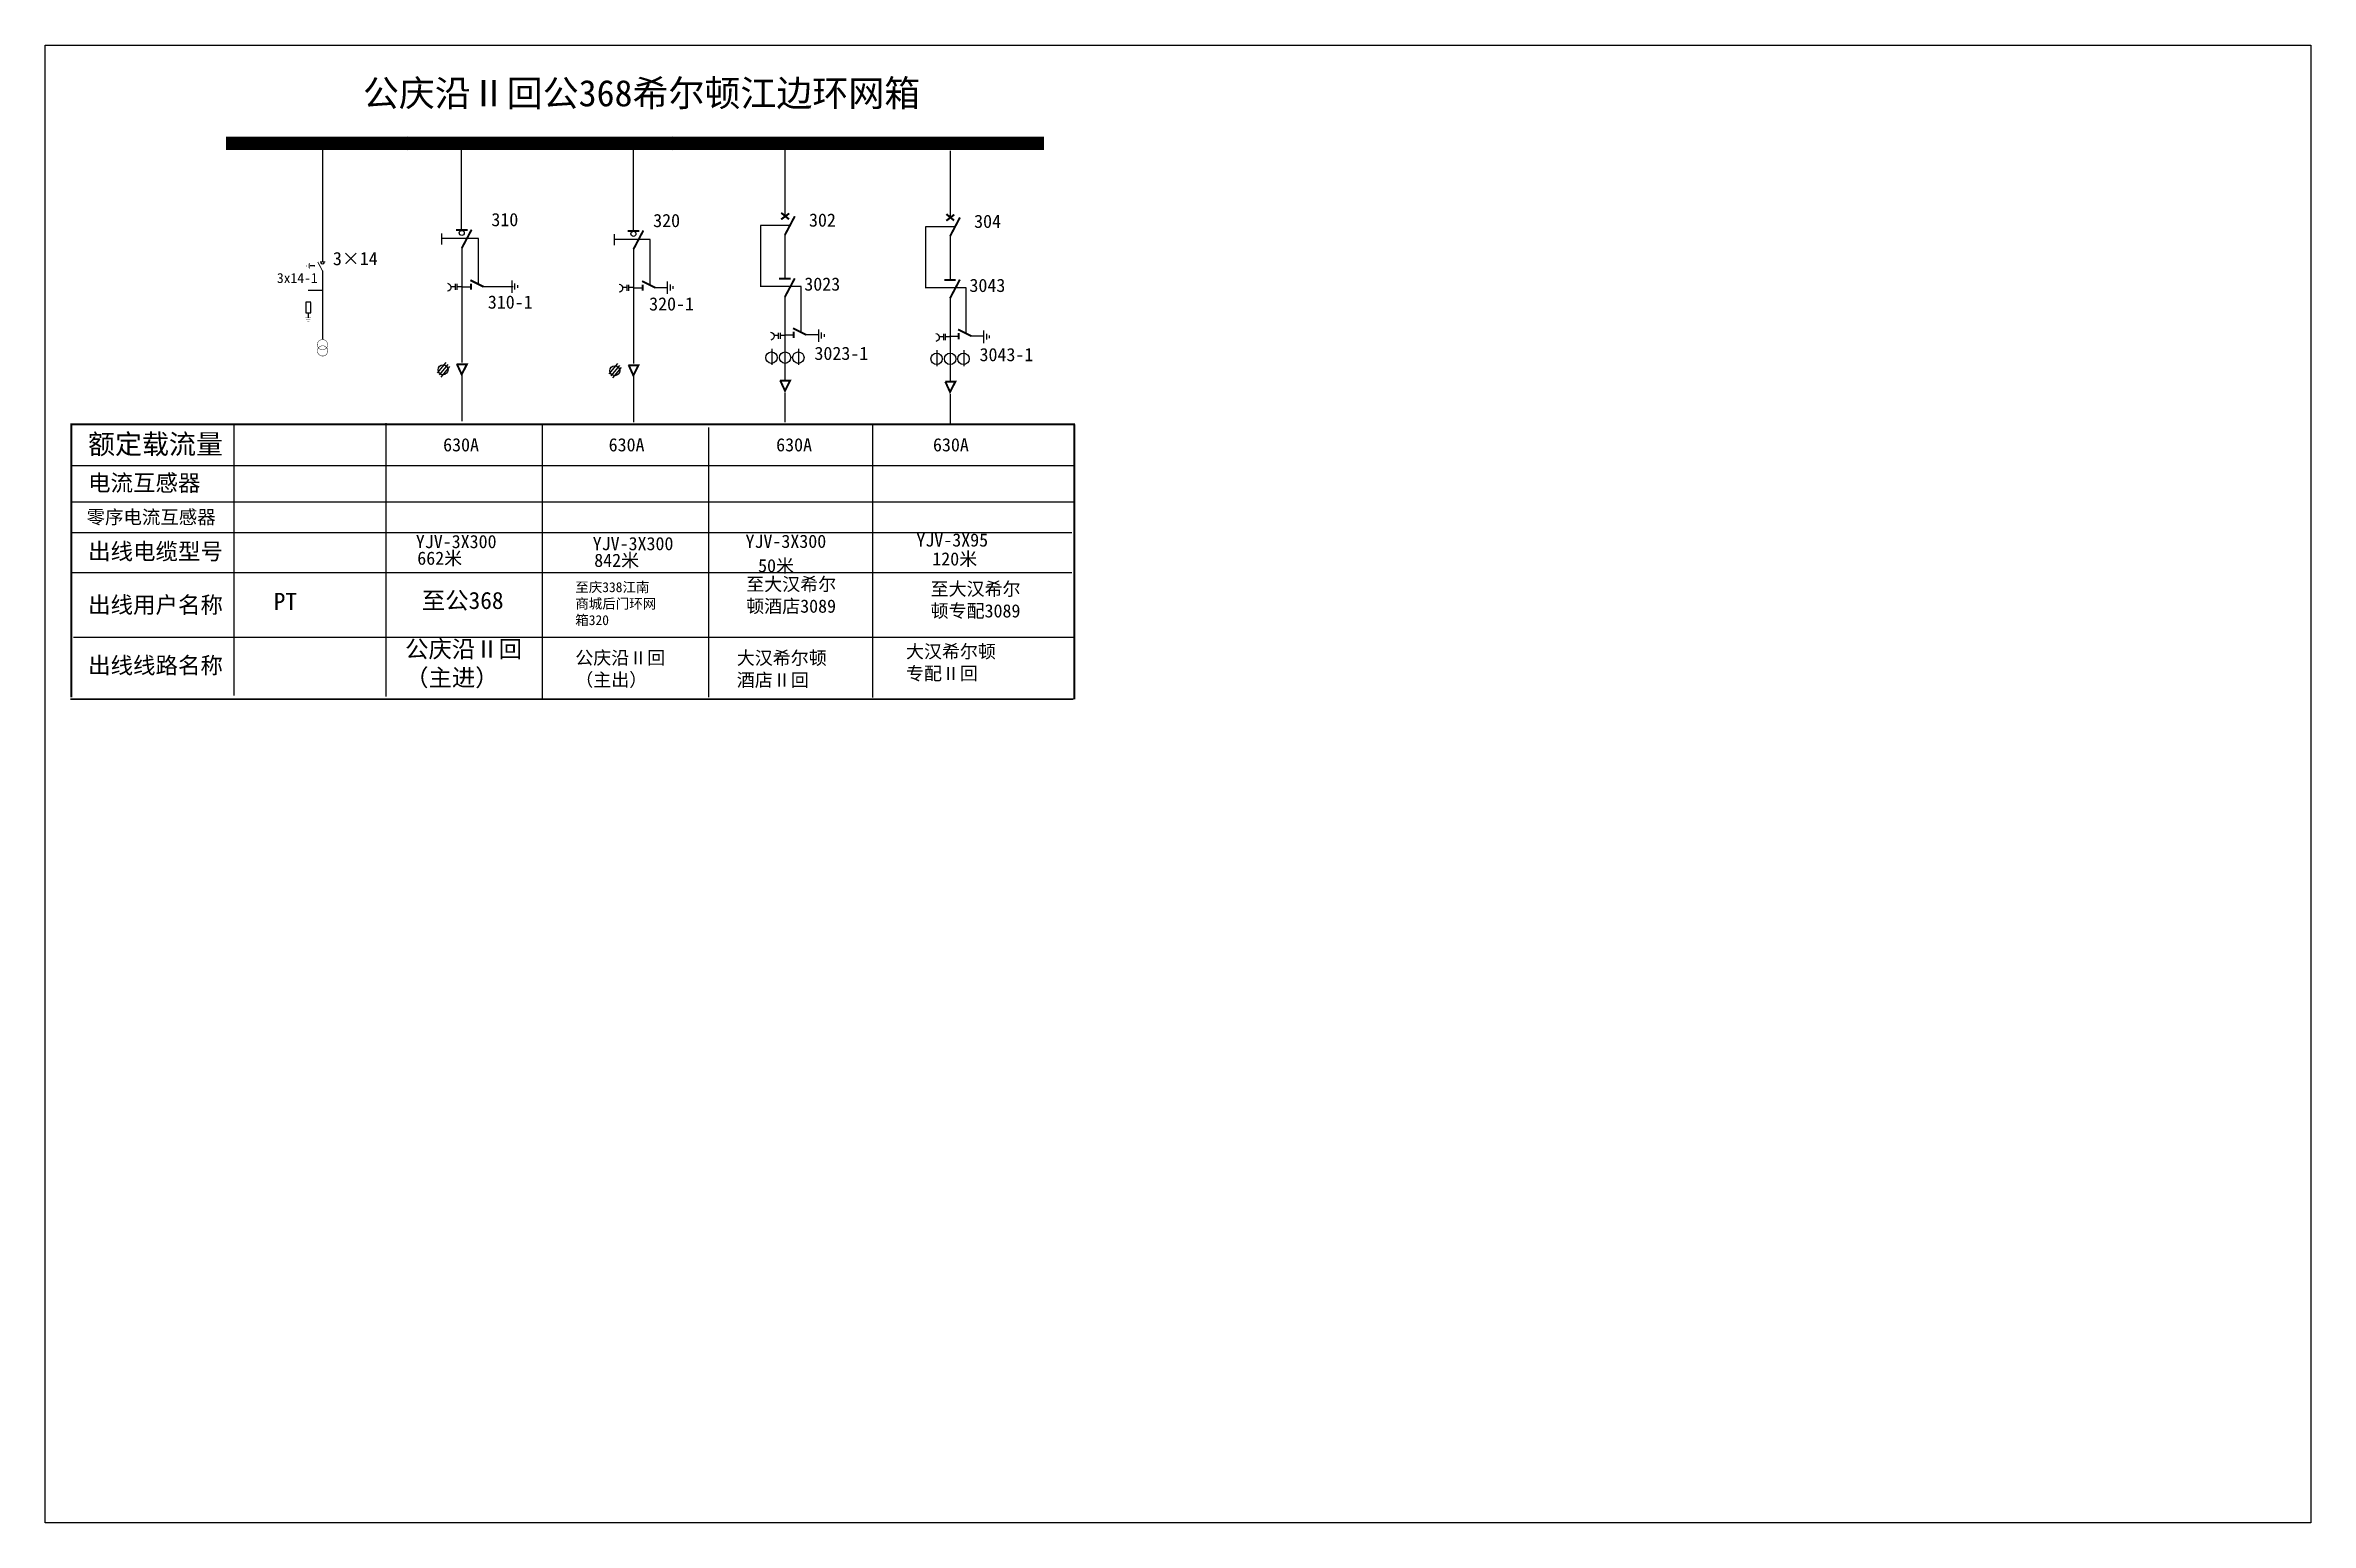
# Model space of a CAD drawing. Extents: x -17 to 327, y -234 to -10.
import ezdxf

# ---------------------------------------------------------------- set-up
doc = ezdxf.new("R2010")
doc.units = 0
doc.header["$LTSCALE"] = 0.774411
doc.linetypes.add('ACAD_ISO02W100', pattern=[15, 12, -3])
doc.linetypes.add('CENTER', pattern=[50.8, 31.75, -6.35, 6.35, -6.35])
doc.layers.get('0').update_dxf_attribs({"linetype": 'CONTINUOUS'})
doc.styles.add('HZ', font='')
doc.styles.get("Standard").update_dxf_attribs({"font": '', "height": 2.5})
doc.styles.add('STYLE1', font='txt.shx', dxfattribs={"height": 2.6})
doc.styles.add('字体', font='', dxfattribs={"height": 2.5})
doc.styles.get('HZ').set_extended_font_data('楷体_GB2312')
doc.styles.get('Standard').set_extended_font_data('SimSun')
doc.styles.get('字体').set_extended_font_data('KaiTi_GB2312')

msp = doc.modelspace()

# ---------------------------------------------------------------- linework, layer by layer
for p, q in [((25.19, -25.19), (25.19, -43.23)), ((46.25, -25.82), (46.25, -38.33)), ((72.3, -25.96), (72.3, -38.47)), ((95.34, -26.16), (95.34, -36.29)), ((120.39, -26.35), (120.39, -36.49)), ((46.31, -41.06), (46.31, -58.47)), ((72.36, -41.2), (72.36, -58.62)), ((95.34, -39.02), (95.34, -45.67)), ((120.39, -39.22), (120.39, -45.86)), ((24.02, -43.81), (23.26, -43.81)), ((25.19, -44.54), (25.19, -54.97)), ((23.03, -47.46), (25.19, -47.46)), ((46.31, -46.96), (47.7, -46.96)), ((49.51, -46.92), (54.14, -46.92)), ((72.36, -47.1), (73.74, -47.1)), ((75.55, -47.07), (77.44, -47.07)), ((23.03, -50.92), (23.03, -51.68)), ((95.34, -48.43), (95.34, -61.1)), ((95.34, -48.46), (95.34, -48.69)), ((120.39, -48.63), (120.39, -61.29)), ((120.39, -48.65), (120.39, -48.88)), ((95.26, -54.25), (96.65, -54.25)), ((98.45, -54.21), (100.34, -54.21)), ((120.31, -54.44), (121.69, -54.44)), ((123.5, -54.41), (125.38, -54.41)), ((93.35, -56.38), (93.35, -58.82)), ((97.42, -56.38), (97.42, -58.82)), ((118.4, -56.58), (118.4, -59.01)), ((122.46, -56.58), (122.46, -59.01)), ((43.9, -58.43), (42.57, -60.02)), ((44.19, -58.74), (42.87, -60.33)), ((44.45, -59.07), (43.13, -60.66)), ((46.31, -60.27), (46.31, -67.36)), ((69.94, -58.58), (68.62, -60.16)), ((70.24, -58.89), (68.91, -60.47)), ((70.5, -59.21), (69.17, -60.8)), ((72.35, -60.41), (72.35, -67.5)), ((11.72, -68.03), (11.72, -108.97)), ((34.8, -67.63), (34.8, -109.13)), ((58.52, -68.02), (58.52, -109.52)), ((83.73, -68.29), (83.73, -109.23)), ((108.6, -68.03), (108.6, -109.25)), ((-13.04, -74.07), (139.11, -74.07)), ((-12.75, -79.56), (139.34, -79.56)), ((-12.75, -84.26), (138.88, -84.26)), ((-12.75, -90.31), (138.88, -90.31)), ((-12.56, -100.09), (139.07, -100.09))]:
    msp.add_line(p, q)
at = {"linetype": 'Continuous'}
for p, q in [((96.07, -37.65), (91.64, -37.65)), ((91.64, -37.65), (91.64, -46.97)), ((121.11, -37.85), (116.69, -37.85)), ((116.69, -37.85), (116.69, -47.16)), ((53.89, -45.99), (53.89, -47.89)), ((54.34, -46.49), (54.34, -47.36)), ((54.78, -46.74), (54.78, -47.14)), ((77.47, -46.14), (77.47, -48.04)), ((77.91, -46.63), (77.91, -47.51)), ((78.35, -46.88), (78.35, -47.29)), ((100.41, -53.42), (100.41, -55.32)), ((100.85, -53.91), (100.85, -54.79)), ((101.29, -54.16), (101.29, -54.57)), ((125.45, -53.61), (125.45, -55.51)), ((125.9, -54.1), (125.9, -54.98)), ((126.34, -54.35), (126.34, -54.76))]:
    msp.add_line(p, q, dxfattribs=at)
at = {"linetype": 'CENTER'}
for p, q in [((95.35, -63.06), (95.35, -67.52)), ((120.39, -63.26), (120.39, -67.71))]:
    msp.add_line(p, q, dxfattribs=at)
msp.add_lwpolyline([(-16.86, -10.33), (326.79, -10.33), (326.79, -234.44), (-16.86, -234.44)], close=True)
for points, const_width in [([(10.54, -25.19), (134.65, -25.19)], 2), ([(94.77, -36.74), (95.99, -35.83)], 0.3), ([(94.78, -35.74), (95.96, -36.72)], 0.3), ([(95.34, -39.1), (96.84, -36.26)], 0.3), ([(119.82, -36.94), (121.03, -36.02)], 0.3), ([(119.83, -35.94), (121, -36.91)], 0.3), ([(120.39, -39.3), (121.89, -36.45)], 0.3), ([(45.43, -38.37), (47.2, -38.37)], 0.3), ([(46.31, -41.13), (47.81, -38.29)], 0.3), ([(71.47, -38.51), (73.24, -38.51)], 0.3), ([(72.36, -41.28), (73.86, -38.43)], 0.3), ([(22.81, -43.65), (22.81, -43.96)], 0.0619), ([(23.03, -43.46), (23.03, -44.13)], 0.0619), ([(23.25, -43.36), (23.25, -44.23)], 0.0619), ([(24.02, -43.66), (24.02, -43.97)], 0.0619), ([(25.19, -44.54), (24.48, -43.2)], 0.142), ([(25.62, -43.17), (24.79, -43.17)], 0.142), ([(47.62, -45.96), (49.62, -46.96)], 0.3), ([(47.7, -46.5), (47.7, -47.42)], 0.3), ([(73.67, -46.1), (75.67, -47.1)], 0.3), ([(73.74, -46.64), (73.74, -47.56)], 0.3), ([(94.45, -45.75), (96.22, -45.75)], 0.3), ([(95.33, -48.52), (96.83, -45.68)], 0.3), ([(119.5, -45.95), (121.26, -45.95)], 0.3), ([(120.38, -48.72), (121.88, -45.87)], 0.3), ([(22.58, -51.69), (23.45, -51.69)], 0.0619), ([(22.68, -51.91), (23.35, -51.91)], 0.0619), ([(22.87, -52.18), (23.18, -52.18)], 0.0619), ([(96.57, -53.25), (98.57, -54.25)], 0.3), ([(96.65, -53.79), (96.65, -54.71)], 0.3), ([(121.62, -53.44), (123.62, -54.44)], 0.3), ([(121.69, -53.98), (121.69, -54.91)], 0.3), ([(45.56, -58.72), (47.09, -58.72), (46.31, -60.27), (45.58, -58.69)], 0.3), ([(71.61, -58.86), (73.13, -58.86), (72.35, -60.41), (71.63, -58.83)], 0.3), ([(94.6, -61.19), (96.13, -61.19), (95.35, -62.73), (94.62, -61.16)], 0.3), ([(119.65, -61.38), (121.18, -61.38), (120.39, -62.93), (119.67, -61.35)], 0.3), ([(-13.04, -67.83), (139.34, -67.83)], 0.3), ([(-12.9, -109.25), (-12.89, -67.83)], 0.3), ([(139.23, -67.83), (139.23, -109.53)], 0.3), ([(139.11, -109.52), (-13.04, -109.52)], 0.3)]:
    msp.add_lwpolyline(points, dxfattribs=dict(const_width=const_width))
for points in [[(43.25, -38.87), (43.25, -40.54)], [(69.45, -39), (69.45, -40.67)], [(45.3, -46.95), (44.67, -46.95)], [(45.3, -46.53), (45.3, -47.44)], [(45.59, -46.53), (45.59, -47.44)], [(46.31, -46.95), (45.59, -46.95)], [(71.35, -47.09), (70.72, -47.09)], [(71.35, -46.67), (71.35, -47.58)], [(71.63, -46.67), (71.63, -47.58)], [(72.36, -47.09), (71.63, -47.09)], [(23.44, -49.32), (22.68, -49.32), (22.68, -50.92), (23.44, -50.92), (23.44, -49.34)], [(94.33, -54.35), (93.7, -54.35)], [(94.33, -53.93), (94.33, -54.84)], [(94.61, -53.93), (94.61, -54.84)], [(95.34, -54.35), (94.61, -54.35)], [(119.38, -54.54), (118.75, -54.54)], [(119.38, -54.12), (119.38, -55.04)], [(119.66, -54.12), (119.66, -55.04)], [(120.38, -54.54), (119.66, -54.54)]]:
    msp.add_lwpolyline(points)
at = {"linetype": 'ACAD_ISO02W100'}
for points in [[(48.84, -46.49), (48.84, -39.65), (43.36, -39.65)], [(74.89, -46.63), (74.89, -39.8), (69.41, -39.8)], [(97.79, -53.78), (97.79, -46.94), (91.64, -46.94)], [(122.84, -53.97), (122.84, -47.14), (116.69, -47.14)]]:
    msp.add_lwpolyline(points, dxfattribs=at)
for points, format in [([(23.03, -47.46, 0, 0, 0), (23.03, -49.73, 0.206, 0, 0), (23.03, -50.47, 0, 0, 0)], "xyseb"), ([(44.13, -46.43, -0.877934), (44.16, -47.65)], "xyb"), ([(70.18, -46.57, -0.877934), (70.2, -47.79)], "xyb"), ([(93.16, -53.84, -0.877934), (93.19, -55.05)], "xyb"), ([(118.21, -54.03, -0.877934), (118.23, -55.25)], "xyb")]:
    msp.add_lwpolyline(points, format=format)
at = {"const_width": 0.0663}
for points in [[(25.97, -55.75, -1), (24.41, -55.75, -1)], [(25.99, -56.69, -1), (24.43, -56.69, -1)]]:
    msp.add_lwpolyline(points, format="xyb", close=True, dxfattribs=at)
for centre, radius in [((38.16, -25.21), 0.996), ((78.31, -25.21), 0.996), ((46.31, -38.79), 0.384), ((72.36, -38.93), 0.384), ((25.19, -43.33), 0.185), ((93.31, -57.71), 0.866), ((95.36, -57.71), 0.866), ((97.37, -57.71), 0.866), ((118.35, -57.9), 0.866), ((120.41, -57.9), 0.866), ((122.42, -57.9), 0.866), ((43.48, -59.55), 0.757), ((69.53, -59.69), 0.757)]:
    msp.add_circle(centre, radius)

# ---------------------------------------------------------------- texts
for s, p in [('310', (50.81, -37.77)), ('320', (75.35, -37.91)), ('302', (98.99, -37.84)), ('304', (124.04, -38.03)), ('3×14', (26.77, -43.68)), ('3023', (98.28, -47.55)), ('3043', (123.33, -47.75)), ('310-1', (50.27, -50.28)), ('320-1', (74.74, -50.56)), ('3023-1', (99.82, -58.06)), ('3043-1', (124.86, -58.25)), ('630A', (43.49, -71.93)), ('630A', (68.6, -71.93)), ('630A', (94.01, -71.93)), ('630A', (117.8, -71.93)), ('YJV-3X300', (39.35, -86.61)), ('YJV-3X300', (66.18, -86.92)), ('YJV-3X300', (89.36, -86.57)), ('YJV-3X95', (115.28, -86.37)), ('662米', (39.57, -89.13)), ('842米', (66.41, -89.45)), ('50米', (91.27, -90.27)), ('120米', (117.69, -89.24))]:
    msp.add_text(s, height=2).set_placement(p)
at = {"color": 0}
msp.add_text('3x14-1', height=1.514, dxfattribs=at).set_placement((18.28, -46.39))
at = {"style": 'HZ'}
for s, height, p in [('额定载流量', 3, (-10.37, -72.33)), ('电流互感器', 2.5, (-10.37, -77.95)), ('零序电流互感器', 2.05, (-10.59, -82.92)), ('出线电缆型号', 2.5, (-10.37, -88.35)), ('出线用户名称', 2.5, (-10.37, -96.46)), ('出线线路名称', 2.5, (-10.37, -105.64))]:
    msp.add_text(s, height=height, dxfattribs=at).set_placement(p)
at = {"color": 0, "linetype": 'Continuous', "insert": (31.32, -15.59), "char_height": 4, "width": 90.0924, "attachment_point": 1, "style": '字体'}
msp.add_mtext('{\\fSimSun|b0|i0|c134|p2;\\C256;公庆沿Ⅱ回\\C0;公368希尔顿江边环网箱}', dxfattribs=at)
at = {"color": 0, "insert": (63.54, -91.78), "char_height": 1.5, "width": 12.42, "attachment_point": 1, "style": '字体'}
msp.add_mtext('{\\fSimSun|b0|i0|c134|p2;至庆}338{\\fSimSun|b0|i0|c134|p2;江南商城后门环网箱320}', dxfattribs=at)
at = {"linetype": 'Continuous', "attachment_point": 1, "style": 'STYLE1'}
for s, insert, char_height, width in [('{\\fSimSun|b0|i0|c134|p54;至\\fSimSun|b0|i0|c134|p2;\\C0;大汉希尔顿酒店3089}', (89.47, -91.07), 2, 14.5102), ('{\\fSimSun|b0|i0|c134|p54;至\\fSimSun|b0|i0|c134|p2;\\C0;大汉希尔顿专配3089}', (117.44, -91.79), 2, 14.5102), ('{\\fSimSun|b0|i0|c134|p54;PT}', (17.79, -93.39), 2.6, 18.2076), ('{\\fSimSun|b0|i0|c134|p54;至公368}', (40.26, -93.24), 2.6, 18.2076), ('{\\fSimSun|b0|i0|c134|p2;公庆沿Ⅱ回（主进）}', (37.73, -100.61), 2.6, 18.2076), ('{\\fSimSun|b0|i0|c134|p2;公庆沿Ⅱ回\\P（主出）}', (63.54, -102.24), 2, 18.2076), ('{\\fSimSun|b0|i0|c134|p2;\\C0;大汉希尔顿酒店\\C256;Ⅱ回}', (88.04, -102.27), 2, 14.5102), ('{\\fSimSun|b0|i0|c134|p2;\\C0;大汉希尔顿专配\\C256;Ⅱ回}', (113.7, -101.28), 2, 14.5102)]:
    msp.add_mtext(s, dxfattribs=dict(at, insert=insert, char_height=char_height, width=width))

doc.saveas('drawing.dxf')
